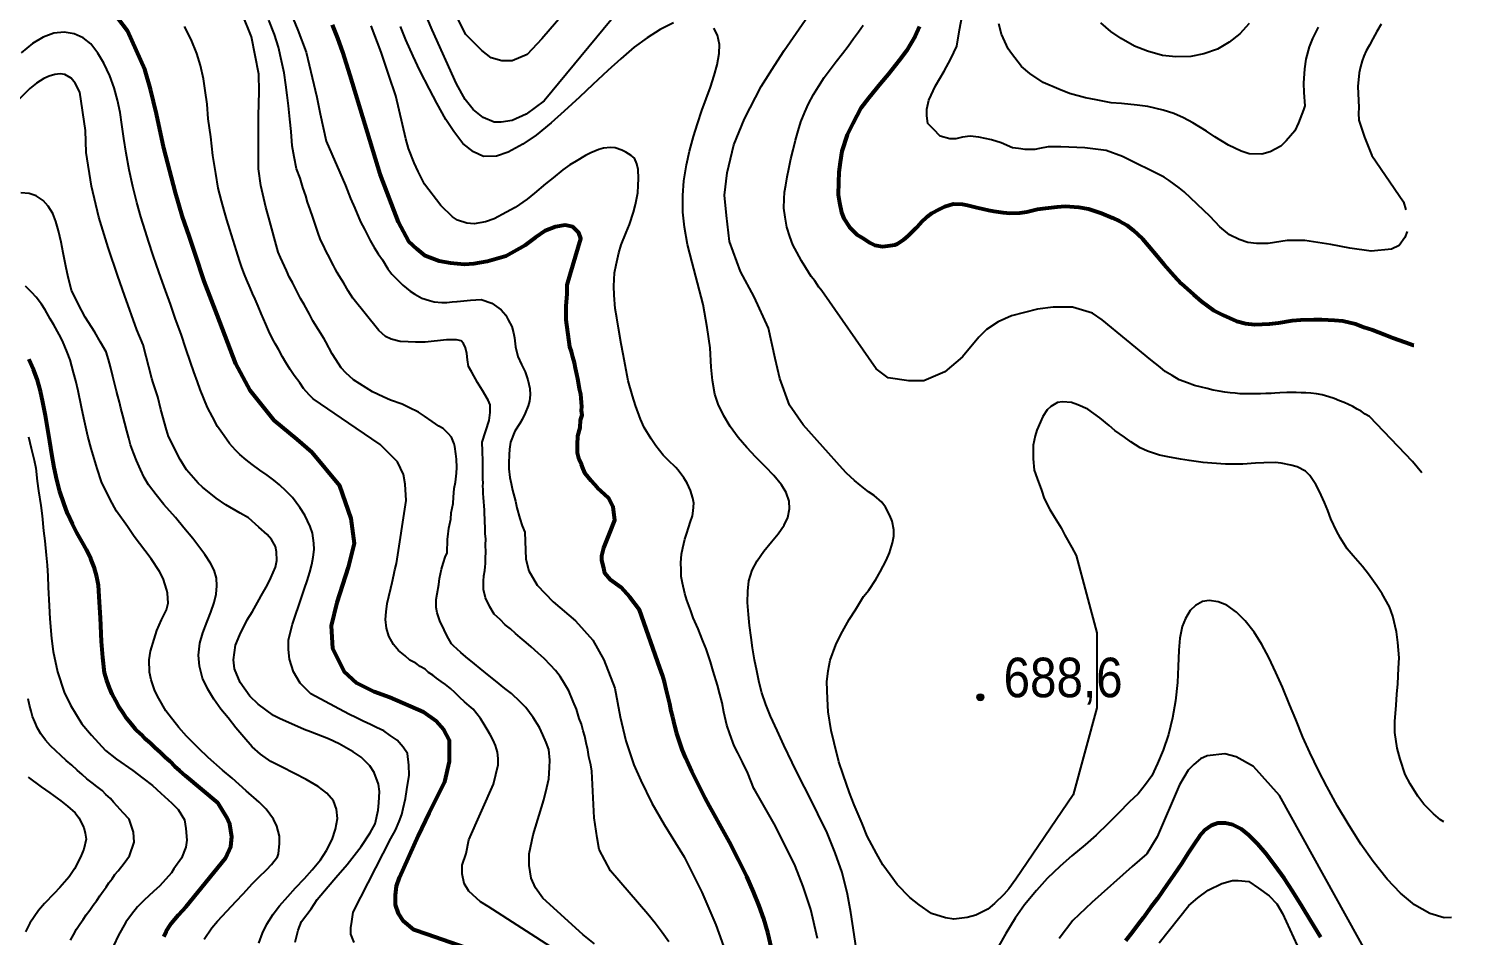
# Model space of a CAD drawing. Header units: metres. Extents: x 552626 to 559174, y 1843804 to 1852371.
# Drawn here: x 558106 to 558730, y 1845949 to 1846339 of the extents above; entities that cross this region are included whole.
import ezdxf

# ---------------------------------------------------------------- set-up
doc = ezdxf.new("R2010")
doc.units = ezdxf.units.M
doc.header["$LTSCALE"] = 6.8
for name, color, linetype, lineweight in [('1', 7, 'Continuous', 25), ('2', 7, 'Continuous', 53), ('5', 7, 'Continuous', 25)]:
    doc.layers.add(name, color=color, linetype=linetype, lineweight=lineweight)

msp = doc.modelspace()

# ---------------------------------------------------------------- hatches: boundary and pattern name
at = {"layer": '5'}
msp.add_hatch(color=256, dxfattribs=at).paths.add_polyline_path([(558517.09, 1846051.66, 1), (558514.09, 1846051.66, 1)])

# ---------------------------------------------------------------- linework, layer by layer
at = {"layer": '1'}
for points in [[(558320.66, 1846328.03), (558314.32, 1846325.3), (558309.78, 1846325.3), (558305.25, 1846326.67), (558301.17, 1846329.85), (558294.37, 1846336.67), (558265.55, 1846394.28)], [(558344.27, 1846354.83), (558327.01, 1846334.85), (558320.66, 1846328.03)], [(558218.12, 1846348.27), (558222.07, 1846338.56), (558225.7, 1846329.1), (558228.21, 1846318.2)], [(558356.79, 1846342.94), (558327.98, 1846308.08), (558320.25, 1846302.35), (558314.2, 1846299.66), (558309.5, 1846298.98), (558306.48, 1846298.98), (558301.77, 1846301.01), (558297.41, 1846304.38), (558294.05, 1846308.75), (558290.35, 1846315.49), (558279.85, 1846338.61), (558273.88, 1846352.96)], [(558209.59, 1846257.81), (558208.33, 1846262.38), (558206.15, 1846271.73), (558205.1, 1846278.93), (558205.13, 1846301.65), (558205.39, 1846312.18), (558205.32, 1846319.64), (558202.17, 1846335.64), (558197.99, 1846346.04)], [(558221.48, 1846278.93), (558220.52, 1846284.03), (558219.59, 1846288.83), (558219.16, 1846294.89), (558218.61, 1846300.31), (558218.02, 1846305.96), (558217.55, 1846310.62), (558216.9, 1846315.05), (558216.27, 1846320.12), (558215.11, 1846325.39), (558213.74, 1846331.18), (558211.98, 1846336.68), (558209.61, 1846342.8)], [(558383.59, 1846341.71), (558377.9, 1846338.8), (558372.31, 1846335.27), (558366.74, 1846331.15), (558360.97, 1846326.19), (558355.44, 1846321.17), (558348.93, 1846315.12), (558343.19, 1846309.71), (558336.68, 1846303.66), (558330.96, 1846298.62), (558324.51, 1846293.37), (558318.82, 1846289.44), (558312.54, 1846286.1), (558307.53, 1846284.4), (558301.99, 1846284.26), (558297.65, 1846286.17), (558293, 1846289.78), (558289.21, 1846294.93), (558285.78, 1846300.07), (558281.88, 1846307.09), (558278.68, 1846313.16), (558274.53, 1846321.11), (558271.67, 1846327.39), (558268.58, 1846334.41), (558266.29, 1846340.17)], [(558453.48, 1846074.16), (558455.58, 1846078.6), (558459.14, 1846085.13), (558461.85, 1846089.27), (558465.41, 1846094.94), (558467.62, 1846097.78), (558470.66, 1846102.34), (558472.53, 1846105.62), (558475.07, 1846110.4), (558476.46, 1846113.71), (558477.81, 1846118.06), (558478.32, 1846120.88), (558478.44, 1846123.65), (558477.68, 1846127.45), (558476.71, 1846129.89), (558474.75, 1846133.44), (558473.16, 1846135.52), (558469.95, 1846138.35), (558467.47, 1846139.94), (558463.87, 1846142.91), (558461.53, 1846144.9), (558458.01, 1846147.97), (558456.26, 1846149.84), (558439.41, 1846168.86), (558433.46, 1846177.32), (558429.3, 1846188.73), (558427.35, 1846197.39), (558424.43, 1846210.4), (558418.29, 1846223.86), (558412.46, 1846234.77), (558407.68, 1846247.69), (558406.42, 1846258.88), (558405.51, 1846267.62), (558406.75, 1846277.18), (558409.65, 1846289.23), (558414.21, 1846300.46), (558421.34, 1846314.23), (558427.1, 1846323.29), (558431.27, 1846329.72), (558441.58, 1846344.73)], [(558531.95, 1846287.57), (558529.46, 1846287.99), (558524.49, 1846290.07), (558520.34, 1846291.31), (558514.95, 1846292.56), (558511.22, 1846292.98), (558507.91, 1846292.56), (558505, 1846291.73), (558502.52, 1846291.73), (558498.37, 1846292.98), (558495.47, 1846295.89), (558492.98, 1846298.38), (558492.57, 1846301.71), (558492.57, 1846304.62), (558493.4, 1846308.36), (558496.3, 1846314.6), (558500.03, 1846320.83), (558502.93, 1846326.24), (558505.42, 1846331.64), (558506.66, 1846338.71), (558507.91, 1846345.36)], [(558660.82, 1846339.84), (558658.5, 1846334.9), (558657.05, 1846331.3), (558655.62, 1846325.99), (558654.99, 1846321.92), (558654.54, 1846315.69), (558654.66, 1846311.71), (558655.09, 1846305.97), (558654.64, 1846304.3), (558652.49, 1846298.71), (558650.83, 1846295.27), (558647.1, 1846290.91), (558644.82, 1846288.63), (558640.19, 1846286.15), (558636.6, 1846285.22), (558631.27, 1846285.32), (558627.79, 1846286.5), (558622.35, 1846289.04), (558616.49, 1846292.59), (558612.85, 1846295.08), (558606.99, 1846298.62), (558603, 1846300.87), (558598.88, 1846302.73), (558594.23, 1846304.14), (558587.68, 1846305.7), (558583.04, 1846306.26), (558576.31, 1846306.94), (558571.89, 1846307.33), (558565.38, 1846308.51), (558560.89, 1846309.47), (558553.91, 1846311.35), (558549.41, 1846313.16), (558542.68, 1846316.02), (558536.88, 1846319.86), (558533.36, 1846322.93), (558528.95, 1846328.56), (558527.57, 1846330.47), (558524.7, 1846336.76), (558523.57, 1846341.18)], [(558631.26, 1846341.45), (558627.14, 1846336.88), (558622.55, 1846333.3), (558617.57, 1846330.36), (558611.74, 1846328.31), (558606.09, 1846327.19), (558599.64, 1846327.08), (558593.96, 1846327.66), (558587.46, 1846329.51), (558581.96, 1846331.7), (558576.15, 1846334.87), (558571.68, 1846337.89), (558567.44, 1846341.7)], [(558218.13, 1846072.22), (558218.13, 1846076.37), (558219.79, 1846083.03), (558223.76, 1846095.03), (558225.01, 1846098.42), (558226.13, 1846101.76), (558227.27, 1846105.47), (558228.13, 1846108.75), (558228.74, 1846111.91), (558229.05, 1846115.25), (558228.93, 1846117.94), (558228.33, 1846122.19), (558227.33, 1846125.14), (558225.12, 1846130.01), (558222.98, 1846133.26), (558219.77, 1846137.59), (558217.13, 1846140.29), (558214.26, 1846143.03), (558211.7, 1846145.01), (558208.84, 1846147.12), (558205.8, 1846149.27), (558202.49, 1846151.74), (558199.83, 1846153.74), (558197.1, 1846156.09), (558195.31, 1846157.86), (558192.73, 1846160.81), (558190.41, 1846164.07), (558187.54, 1846168.14), (558185.34, 1846172.19), (558183.21, 1846176.25), (558181.7, 1846180.16), (558180.12, 1846183.99), (558178.96, 1846187.24), (558177.29, 1846191.57), (558175.94, 1846195.79), (558173.86, 1846201.7), (558171.85, 1846207.77), (558169.51, 1846214.25), (558167.28, 1846220.64), (558165.13, 1846226.52), (558163.13, 1846232.21), (558161.32, 1846237.43), (558159.73, 1846242.09), (558158, 1846247.29), (558156.36, 1846252.36), (558154.59, 1846258.24), (558152.85, 1846264.43), (558151.14, 1846271.36), (558149.59, 1846278.49), (558148.24, 1846285.62), (558147.3, 1846291.93), (558146.33, 1846297.96), (558145.62, 1846303.12), (558144.51, 1846308.38), (558143.09, 1846313.79), (558141.19, 1846318.9), (558138.7, 1846324.4), (558136.1, 1846328.7), (558133.05, 1846332.7), (558129.73, 1846335.26), (558125.89, 1846336.99), (558121.64, 1846337.71), (558117.16, 1846337.18), (558112.55, 1846335.5), (558107.95, 1846332.78)], [(558220.54, 1846190.08), (558218.83, 1846192.64), (558216.91, 1846195.63), (558215.5, 1846198.1), (558213.89, 1846200.99), (558212.45, 1846203.51), (558211.17, 1846205.82), (558209.67, 1846209.04), (558208.26, 1846212.13), (558206.32, 1846216.74), (558204.95, 1846219.82), (558203.67, 1846222.81), (558202.58, 1846225.25), (558201.54, 1846227.68), (558200.18, 1846231.03), (558199.18, 1846233.43), (558198.02, 1846236.43), (558196.98, 1846239.48), (558195.63, 1846243.61), (558194.24, 1846248.23), (558192.79, 1846252.79), (558191.59, 1846256.93), (558190.33, 1846261.03), (558189.28, 1846265.15), (558187.86, 1846270.53), (558186.86, 1846276.83), (558185.45, 1846284.57), (558184.71, 1846292.66), (558183.57, 1846300.38), (558183.13, 1846306.77), (558182.18, 1846312.61), (558181.51, 1846317.65), (558180.2, 1846323.4), (558178.61, 1846328.5), (558176.27, 1846334.56), (558173.32, 1846340.07)], [(558367.24, 1846263.62), (558368.23, 1846268.59), (558368.5, 1846271.76), (558368.61, 1846274.72), (558368.41, 1846278.59), (558367.92, 1846280.99), (558366.84, 1846283.52), (558365.37, 1846284.66), (558363.1, 1846286.09), (558361.38, 1846286.92), (558358.6, 1846287.9), (558356.57, 1846288.12), (558353.47, 1846287.83), (558351.46, 1846287.2), (558348.03, 1846285.82), (558345.79, 1846284.68), (558341.83, 1846282.19), (558339.08, 1846280.61), (558336.03, 1846278.43), (558331.89, 1846275.06), (558328.52, 1846272.45), (558323.89, 1846268.45), (558320.7, 1846265.87), (558315.54, 1846262.28), (558311.8, 1846260.29), (558306.55, 1846257.44), (558302.82, 1846256.12), (558297.9, 1846255.22), (558294.73, 1846255.49), (558290.75, 1846256.89), (558288.59, 1846258.24), (558283.61, 1846263.12), (558276.57, 1846272.31), (558273.89, 1846277.77), (558272.09, 1846281.53), (558269.61, 1846287.68), (558268.53, 1846291.73), (558264.17, 1846310.35), (558261.15, 1846319.17), (558257.9, 1846329.11), (558253.61, 1846340.36)], [(558432.13, 1846139.65), (558430.12, 1846142.99), (558426.85, 1846146.96), (558423.27, 1846150.72), (558419.08, 1846154.88), (558415.19, 1846159.03), (558411.46, 1846163.32), (558408.04, 1846168.08), (558405.29, 1846172.64), (558402.85, 1846177.72), (558401.35, 1846181.95), (558400.38, 1846187.86), (558399.83, 1846193.6), (558399.34, 1846201.97), (558398.12, 1846210.65), (558396.42, 1846220.61), (558394, 1846229.89), (558391.67, 1846238.68), (558389.67, 1846246.36), (558388.35, 1846253.81), (558387.69, 1846260.23), (558387.64, 1846267.48), (558388.14, 1846273.7), (558389.18, 1846280.57), (558390.49, 1846286.42), (558392.19, 1846292.83), (558393.93, 1846298.26), (558395.86, 1846303.93), (558397.7, 1846308.97), (558399.52, 1846313.95), (558401.18, 1846318.98), (558402.46, 1846323.56), (558403.3, 1846328.45), (558403.37, 1846332.41), (558402.54, 1846336.41), (558401.05, 1846339.37)], [(558431.29, 1846265.97), (558431.44, 1846268.81), (558431.88, 1846271.93), (558432.48, 1846275.42), (558433.17, 1846278.88), (558434.15, 1846283.18), (558435.04, 1846287.04), (558436.13, 1846291.16), (558437.25, 1846295.29), (558438.43, 1846299.04), (558440.06, 1846303.32), (558441.65, 1846306.78), (558443.86, 1846310.83), (558445.93, 1846314.28), (558448.47, 1846318.11), (558450.94, 1846321.63), (558453.54, 1846325.06), (558456.26, 1846328.55), (558458.69, 1846331.71), (558461.1, 1846334.87), (558463.22, 1846337.81), (558465.23, 1846340.69)], [(558687.97, 1846341.06), (558686.16, 1846337.88), (558684.45, 1846334.79), (558682.89, 1846332.08), (558681.58, 1846329.58), (558680.54, 1846327.37), (558679.77, 1846325.32), (558679.07, 1846322.74), (558678.58, 1846320.14), (558678.17, 1846317.21), (558677.99, 1846314.37), (558678.08, 1846311.18), (558678.26, 1846308.36), (558678.44, 1846305.19), (558678.26, 1846302.81), (558678.35, 1846299.75), (558680.76, 1846292.44), (558683.91, 1846284.65), (558697.64, 1846264.68), (558698.53, 1846261.21)], [(558107.95, 1846332.78), (558103.09, 1846328.77)], [(558208.98, 1846100.03), (558210.5, 1846103.08), (558212.5, 1846107.61), (558213.01, 1846110.43), (558212.91, 1846114.22), (558212.44, 1846116.44), (558210.73, 1846119.46), (558208.93, 1846121.71), (558205.3, 1846124.87), (558200.91, 1846128.79), (558197.23, 1846130.81), (558191.07, 1846134.41), (558187.01, 1846137.23), (558181.09, 1846142.01), (558179.25, 1846143.77), (558174.25, 1846149.52), (558171.41, 1846153.92), (558166.46, 1846163.86), (558165.63, 1846166.7), (558163.21, 1846175.34), (558161.87, 1846180.79), (558159.86, 1846186.91), (558159.25, 1846188.74), (558155.63, 1846203.22), (558152.83, 1846209.71), (558147.52, 1846224.57), (558144.63, 1846232.69), (558140.49, 1846245.11), (558136.55, 1846258.13), (558133.31, 1846271.38), (558131.06, 1846285.9), (558130.74, 1846295.35), (558128.3, 1846311.86), (558126.37, 1846315.73), (558124.62, 1846317.84), (558121.81, 1846319.43), (558119.88, 1846319.78), (558117.59, 1846319.43), (558115.14, 1846318.72), (558112.86, 1846317.67), (558109.7, 1846315.73), (558106.89, 1846313.44), (558097.85, 1846304.31)], [(558228.21, 1846318.2), (558230.29, 1846309.69), (558231.61, 1846302.53), (558234.24, 1846290.78), (558242.54, 1846271.76), (558244.76, 1846266.14), (558246.61, 1846262.01), (558248.96, 1846256.13), (558250.69, 1846252.92), (558253.2, 1846248.11), (558254.9, 1846245.09), (558256.67, 1846242.37), (558258.52, 1846239.75), (558260.8, 1846235.95), (558262.52, 1846233.6), (558267.29, 1846228.88), (558270.36, 1846226.32), (558272.34, 1846224.95), (558275.4, 1846223.24), (558278.67, 1846222.23), (558280.74, 1846221.63), (558283.99, 1846221.47), (558286.17, 1846221.46), (558288.52, 1846221.65), (558290.58, 1846221.91), (558296.32, 1846222.35), (558300.94, 1846222.64), (558305.5, 1846221.12), (558309.56, 1846218.3), (558311.57, 1846215.9), (558312.57, 1846213.93), (558314.07, 1846211.08), (558314.88, 1846208.43), (558315.24, 1846206.29), (558315.73, 1846202.36), (558316.73, 1846198.21), (558318.21, 1846194.69), (558319.84, 1846191.57), (558321.03, 1846188.11), (558321.88, 1846184.41), (558322.02, 1846181.77), (558321.7, 1846178.97), (558321.19, 1846177.01), (558319.88, 1846173.81), (558318.5, 1846171.16), (558317.48, 1846169.42), (558315.43, 1846166.12), (558313.56, 1846161.33), (558313.08, 1846158.32), (558313.01, 1846155.85), (558312.87, 1846152.41), (558312.8, 1846149.93), (558313.27, 1846146.19), (558313.78, 1846143.59), (558314.43, 1846140.73), (558315.68, 1846136.04), (558316.24, 1846133.07), (558317.57, 1846128.49), (558318.53, 1846125.38), (558319.63, 1846122.59), (558320.17, 1846111.02), (558321.36, 1846106.05)], [(558699.09, 1846252), (558698.19, 1846249.32), (558695.71, 1846245.99), (558692.39, 1846244.33), (558683.68, 1846243.5), (558674.56, 1846244.75), (558666.27, 1846246.41), (558655.08, 1846248.07), (558647.62, 1846248.07), (558639.32, 1846246.82), (558634.35, 1846246.82), (558630.62, 1846247.24), (558626.89, 1846248.49), (558622.74, 1846250.57), (558618.6, 1846253.89), (558614.45, 1846258.46), (558603.26, 1846268.96), (558601.12, 1846270.7), (558598.96, 1846272.36), (558596.81, 1846273.86), (558594.64, 1846275.33), (558576.73, 1846284.25), (558569.68, 1846286.74), (558560.56, 1846287.99), (558550.19, 1846288.4), (558544.8, 1846288.4), (558541.07, 1846287.57), (558539, 1846287.16), (558534.85, 1846287.16), (558531.95, 1846287.57)], [(558302.31, 1846132.1), (558302.2, 1846134.01), (558302.1, 1846135.68), (558301.95, 1846137.58), (558301.8, 1846139.23), (558301.75, 1846140.94), (558301.69, 1846142.39), (558301.74, 1846143.93), (558301.65, 1846145.45), (558301.7, 1846147.26), (558301.62, 1846149.13), (558301.65, 1846151.18), (558301.6, 1846152.98), (558301.61, 1846154.66), (558301.54, 1846156.09), (558301.55, 1846157.49), (558301.48, 1846158.75), (558301.4, 1846160.07), (558301.41, 1846161.41), (558304.34, 1846170.74), (558304.76, 1846174.07), (558304.76, 1846177.39), (558303.93, 1846179.47), (558301.44, 1846183.63), (558299.37, 1846186.96), (558296.87, 1846191.43), (558295.53, 1846193.95), (558295.03, 1846196.79), (558294.7, 1846199.47), (558294.2, 1846201.98), (558293.36, 1846203.82), (558292.36, 1846204.99), (558290.36, 1846205.33), (558286.02, 1846205.33), (558276.84, 1846204.32), (558272.66, 1846204.32), (558269.49, 1846204.49), (558266.15, 1846204.66), (558262.15, 1846205.66), (558259.81, 1846206.84), (558256.97, 1846209.35), (558245.74, 1846223.22), (558243.78, 1846226.47), (558241.81, 1846229.77), (558240.84, 1846231.31), (558239.91, 1846232.87), (558239.05, 1846234.31), (558238.17, 1846235.89), (558237.37, 1846237.38), (558236.58, 1846238.89), (558235.77, 1846240.44), (558234.95, 1846242.09), (558234.03, 1846243.92), (558233.22, 1846245.6), (558232.42, 1846247.18), (558231.71, 1846248.75), (558230.8, 1846251.27), (558229.77, 1846254.17), (558228.48, 1846258.12), (558227.35, 1846261.38), (558226.29, 1846264.62), (558225.47, 1846267.32), (558224.24, 1846270.8), (558223.01, 1846274.83), (558221.48, 1846278.93)], [(558122.25, 1846237), (558121.14, 1846242.82), (558120.27, 1846247.35), (558119.2, 1846252.26), (558118.02, 1846256.18), (558116.65, 1846259.73), (558114.75, 1846262.86), (558112.58, 1846265.28), (558109.61, 1846267.25), (558106.58, 1846268.32), (558102.89, 1846268.6)], [(558418.9, 1846011.33), (558418.23, 1846012.44), (558415.64, 1846018.98), (558413.24, 1846023.71), (558411.31, 1846027.74), (558409.79, 1846030.78), (558407.91, 1846035.96), (558406.59, 1846039.69), (558405.22, 1846045.32), (558404.54, 1846049.22), (558403.59, 1846053), (558402.54, 1846056.85), (558400.75, 1846062.81), (558399.48, 1846066.83), (558397.63, 1846072.49), (558396.25, 1846075.92), (558394.18, 1846081.08), (558392.08, 1846085.76), (558391.04, 1846088.76), (558389.41, 1846093.4), (558388.58, 1846096.24), (558387.46, 1846100.66), (558387, 1846103.55), (558386.92, 1846106.48), (558386.84, 1846109.42), (558387.11, 1846113.25), (558387.64, 1846115.88), (558388.5, 1846119.6), (558389.18, 1846121.78), (558390.3, 1846124.96), (558390.84, 1846126.74), (558391.8, 1846129.71), (558392.1, 1846131.83), (558392.35, 1846135.19), (558391.9, 1846137.22), (558391, 1846140.63), (558389.56, 1846143.77), (558388.14, 1846146.06), (558385.63, 1846149.36), (558384.64, 1846150.47), (558381.31, 1846153.57), (558379.13, 1846155.76), (558375.97, 1846159.74), (558373.97, 1846162.81), (558370.99, 1846167.66), (558369.4, 1846171.27), (558367.34, 1846177.09), (558366.05, 1846181.3), (558364.11, 1846187.7), (558363.34, 1846192.36), (558362.02, 1846199.13), (558361.08, 1846203.57), (558359.95, 1846210.36), (558359.2, 1846214.83), (558358.6, 1846218.84), (558358.17, 1846224.58), (558357.97, 1846228.45), (558358.3, 1846234.1), (558359, 1846237.6), (558360.16, 1846242.78), (558361.15, 1846246.23), (558363.25, 1846251.53), (558364.72, 1846254.94), (558366.44, 1846260.19), (558367.24, 1846263.62)], [(558673.98, 1846177.51), (558672.05, 1846178.34), (558670.12, 1846179.2), (558667.82, 1846180.1), (558665.41, 1846180.91), (558662.64, 1846181.69), (558660.13, 1846182.1), (558657.66, 1846182.46), (558655.54, 1846182.52), (558653.58, 1846182.62), (558651.48, 1846182.7), (558649.33, 1846182.69), (558647.37, 1846182.72), (558644.43, 1846182.55), (558642.29, 1846182.4), (558640.61, 1846182.35), (558638.44, 1846182.28), (558636.03, 1846182.2), (558633.72, 1846182.15), (558631.33, 1846182.08), (558629.27, 1846182.12), (558627.21, 1846182.2), (558625.14, 1846182.36), (558623.07, 1846182.59), (558620.67, 1846182.82), (558618.26, 1846183.27), (558615.67, 1846183.73), (558613.14, 1846184.39), (558610.73, 1846185.02), (558607.74, 1846185.67), (558604.73, 1846186.85), (558601.1, 1846188.1), (558598.04, 1846190.07), (558595.15, 1846191.77), (558593, 1846193.64), (558590.94, 1846195.23), (558588.92, 1846196.82), (558568.02, 1846213.98), (558563.87, 1846216.89), (558555.16, 1846219.38), (558546.87, 1846219.38), (558540.24, 1846218.55), (558529.05, 1846215.64), (558523.24, 1846213.15), (558518.27, 1846209.82), (558514.95, 1846206.5), (558507.96, 1846197.99), (558500.27, 1846191.58), (558491.3, 1846187.73), (558484.89, 1846187.73), (558475.92, 1846189.02), (558470.79, 1846192.86), (558447.47, 1846226.37), (558446.14, 1846227.97), (558444.47, 1846230.74), (558442.86, 1846232.63), (558440.61, 1846236.34), (558438.69, 1846239.33), (558436.65, 1846243.06), (558435, 1846246.14), (558433.62, 1846249.8), (558432.36, 1846253.75), (558431.7, 1846258.15), (558431.12, 1846262.05), (558431.29, 1846265.97)], [(558292.2, 1846070.87), (558289.07, 1846073.81), (558288.21, 1846074.65), (558286.14, 1846078.28), (558284.98, 1846080.7), (558283.18, 1846084.47), (558281.99, 1846087.93), (558281.6, 1846090.26), (558281.55, 1846093.67), (558282, 1846096.2), (558282.65, 1846100.08), (558283.07, 1846102.79), (558283.91, 1846106.7), (558284.54, 1846109.24), (558285.58, 1846112.32), (558286.27, 1846113.64), (558286.38, 1846119.64), (558286.53, 1846120.7), (558287.02, 1846124.37), (558287.86, 1846128.28), (558288.09, 1846130.97), (558288.83, 1846134.96), (558289.06, 1846137.65), (558289.34, 1846141.48), (558289.87, 1846144.11), (558290.33, 1846147.97), (558290.4, 1846150.45), (558290.33, 1846154.05), (558290.05, 1846156.29), (558289.65, 1846159.47), (558289.32, 1846160.57), (558288.1, 1846163.55), (558286.76, 1846165.1), (558284.51, 1846167.19), (558282.66, 1846168.29), (558279.84, 1846170.31), (558276.52, 1846172.55), (558273.94, 1846174.23), (558269.78, 1846176.27), (558266.95, 1846177.63), (558261.97, 1846179.47), (558258.77, 1846180.78), (558254.22, 1846182.97), (558251.53, 1846184.72), (558248.76, 1846186.37), (558246.07, 1846188.12), (558242.66, 1846191.11), (558240.67, 1846193.34), (558238.41, 1846196.95), (558236.88, 1846199.32), (558234.14, 1846204.49), (558233.42, 1846205.73), (558231.03, 1846209.61), (558228.54, 1846213.57), (558227.15, 1846216.34), (558224.82, 1846220.52), (558223.26, 1846223.08), (558221.15, 1846227.09), (558219.86, 1846229.77), (558218.39, 1846232.44), (558217.18, 1846235.23), (558215.49, 1846238.92), (558214.58, 1846240.8), (558213.64, 1846243.06), (558209.59, 1846257.81)], [(558234.42, 1845985.72), (558236.85, 1845990.5), (558238.27, 1845994.91), (558239.11, 1845999.57), (558238.71, 1846003.54), (558237.42, 1846007.13), (558234.51, 1846010.44), (558230.89, 1846013.28), (558225.73, 1846016.34), (558220.71, 1846018.86), (558215.01, 1846021.69), (558210.52, 1846023.99), (558206.02, 1846027.18), (558202.48, 1846030.36), (558198.82, 1846034.53), (558195.48, 1846038.48), (558192.09, 1846042.77), (558189.02, 1846046.59), (558185.99, 1846050.81), (558183.41, 1846055.17), (558181.11, 1846059.94), (558179.83, 1846064.99), (558179.34, 1846069.76), (558179.99, 1846074.94), (558181.23, 1846079.32), (558183.06, 1846084.17), (558184.66, 1846088.21), (558186.13, 1846092.42), (558186.95, 1846095.97), (558187.3, 1846099.61), (558187.06, 1846102.81), (558186.07, 1846106.25), (558184.56, 1846109.36), (558182.11, 1846113.01), (558176.86, 1846119.91), (558173.09, 1846124.45), (558169.46, 1846128.94), (558164.51, 1846134.55), (558161.17, 1846138.73), (558157.84, 1846143), (558156.04, 1846146.22), (558154.38, 1846149.58), (558152.66, 1846153.47), (558151.34, 1846156.83), (558150.17, 1846160.23), (558149.35, 1846163.06), (558148.49, 1846166.26), (558147.64, 1846169.48), (558146.83, 1846172.79), (558146.01, 1846175.97), (558145.35, 1846178.52), (558144.65, 1846181.13), (558144.09, 1846183.28), (558143.25, 1846186.68), (558142.54, 1846189.64), (558141.53, 1846193.75), (558140.61, 1846196.92), (558139.64, 1846200.15), (558137.23, 1846204.32), (558134.73, 1846208.67), (558130.58, 1846215.11), (558127.65, 1846220.87), (558124.8, 1846226.72), (558123.3, 1846232.31), (558122.25, 1846237)], [(558131.83, 1846163.9), (558130.1, 1846171.67), (558129.03, 1846176.39), (558127.58, 1846183.44), (558126.66, 1846187.7), (558125.63, 1846191.37), (558124.1, 1846196.79), (558122.93, 1846200.07), (558120.9, 1846204.86), (558119.4, 1846207.72), (558117.18, 1846211.81), (558115.62, 1846214.38), (558113.42, 1846218.29), (558111.88, 1846220.66), (558109.5, 1846223.69), (558107.64, 1846225.65), (558104.91, 1846228.44)], [(558332.87, 1845943.02), (558303.95, 1845961.63), (558300.62, 1845963.71), (558295.65, 1845968.28), (558293.57, 1845971.6), (558292.74, 1845975.76), (558292.74, 1845979.5), (558294.4, 1845984.49), (558295.65, 1845990.31), (558306.21, 1846014.31), (558307.22, 1846018.38), (558308.17, 1846022.6), (558308.17, 1846025.35), (558307.92, 1846028.07), (558307.12, 1846030.86), (558306.15, 1846033.27), (558304.87, 1846035.4), (558303.57, 1846037.73), (558302.15, 1846039.93), (558300.69, 1846042.55), (558299.07, 1846044.6), (558297.5, 1846046.51), (558295.74, 1846047.98), (558293.81, 1846049.72), (558291.81, 1846051.53), (558289.57, 1846053.73), (558287.76, 1846055.39), (558285.54, 1846057.2), (558283.78, 1846058.48), (558281.71, 1846059.84), (558280.14, 1846061.17), (558278.27, 1846062.36), (558276.84, 1846063.68), (558274.62, 1846064.84), (558272.88, 1846066.26), (558270.23, 1846067.68), (558268.19, 1846069.45), (558265.39, 1846071.82), (558263.2, 1846074.4), (558261.17, 1846077.87), (558260.27, 1846081.34), (558259.83, 1846085.1), (558260.05, 1846088.36), (558260.54, 1846091.94), (558261.15, 1846095.02), (558262.01, 1846098.55), (558262.58, 1846101.07), (558263.38, 1846104.26), (558263.83, 1846106.43), (558264.47, 1846109.22), (558268.71, 1846136.24), (558268.29, 1846143.31), (558267.46, 1846147.47), (558264.98, 1846152.87), (558261.66, 1846156.2), (558257.51, 1846160.35), (558247.13, 1846167.42), (558228.71, 1846179.94), (558226.95, 1846181.75), (558224.58, 1846184.5), (558222.88, 1846186.89), (558220.54, 1846190.08)], [(558592.6, 1846155.8), (558587.45, 1846157.44), (558584.33, 1846158.85), (558580.3, 1846161.48), (558577.66, 1846163.53), (558573.5, 1846166.42), (558570.95, 1846168.58), (558567.04, 1846171.79), (558564.43, 1846173.65), (558561.82, 1846175.51), (558557.59, 1846177.45), (558554.8, 1846178.43), (558550.97, 1846178.71), (558548.72, 1846178.43), (558545.9, 1846176.74), (558544.38, 1846175.22), (558542.54, 1846172.43), (558541.41, 1846170.1), (558539.85, 1846166.58), (558539.22, 1846164.03), (558538.3, 1846160.02), (558538.36, 1846154.23), (558538.78, 1846149.35), (558540, 1846145.7), (558541.86, 1846140.71), (558543.07, 1846137.06), (558545.47, 1846132.33), (558547.5, 1846129.06), (558550.35, 1846124.48), (558551.98, 1846121.36), (558555, 1846116.13), (558556.86, 1846112.66), (558565.69, 1846079.34), (558565.69, 1846047.05), (558555.49, 1846009.66), (558530.88, 1845973.46), (558527.79, 1845969.28), (558525.72, 1845966.83), (558521.74, 1845963.01), (558518.82, 1845960.55), (558513.63, 1845958), (558509.95, 1845956.97), (558504.16, 1845956.25), (558500.67, 1845956.76), (558494.54, 1845958.65), (558489.22, 1845962.45), (558485.22, 1845965.56), (558479.77, 1845971.15), (558476.78, 1845975.33), (558473.68, 1845979.6), (558470.89, 1845984.48), (558466.91, 1845991.96), (558464.71, 1845997.38), (558461.33, 1846005.41), (558459.26, 1846010.57), (558456.65, 1846018.51), (558454.74, 1846023.87), (558452.67, 1846032.07), (558451.43, 1846037.42), (558450.15, 1846045.34), (558449.93, 1846050.92), (558449.58, 1846058.28), (558450.22, 1846063.02), (558451.07, 1846067.59), (558453.48, 1846074.16)], [(558705.41, 1846148.19), (558701.48, 1846153.11), (558682.91, 1846172.45), (558681.15, 1846173.38), (558679.44, 1846174.65), (558677.61, 1846175.61), (558675.76, 1846176.63), (558673.98, 1846177.51)], [(558106.27, 1846163.65), (558107.36, 1846158.74), (558108.67, 1846153.67), (558109.38, 1846150.24), (558110, 1846144.52)], [(558181.75, 1845947.57), (558185.12, 1845952.55), (558187.52, 1845955.42), (558191.54, 1845959.73), (558195.57, 1845964.04), (558198.51, 1845967.17), (558202.62, 1845971.58), (558205.15, 1845974.18), (558208.81, 1845977.59), (558210.82, 1845979.74), (558213.26, 1845983.09), (558213.76, 1845984.39), (558214.26, 1845988.73), (558214.16, 1845991.86), (558213.03, 1845996.29), (558211.61, 1845999.25), (558208.4, 1846003.6), (558205.47, 1846006.56), (558199.81, 1846011.47), (558193.82, 1846016.8), (558189.66, 1846020.37), (558183.56, 1846025.79), (558179.57, 1846029.57), (558174.13, 1846034.98), (558170.91, 1846038.67), (558166.73, 1846043.95), (558165.35, 1846045.87), (558162.32, 1846051.1), (558160.56, 1846054.49), (558158.93, 1846059.14), (558158.24, 1846062.38), (558158.15, 1846067.7), (558158.72, 1846071.48), (558160.25, 1846076.71), (558161.41, 1846080.38), (558163.49, 1846085.01), (558165.62, 1846089.27), (558166.31, 1846092.12), (558166.06, 1846096.37), (558165.8, 1846097.76), (558164.23, 1846102.7), (558162.52, 1846105.72), (558158.98, 1846111.18), (558156.24, 1846114.83), (558151.7, 1846120.73), (558148.78, 1846125.02), (558144.04, 1846131.75), (558141.42, 1846136.66), (558137.61, 1846144.36), (558135.76, 1846150.03), (558133.26, 1846158.56), (558131.83, 1846163.9)], [(558714.93, 1845998.16), (558713.5, 1845998.99), (558710.53, 1846001.47), (558706.39, 1846005.7), (558703.78, 1846009.08), (558700.46, 1846014.36), (558698.24, 1846018.45), (558696.09, 1846025.03), (558694.84, 1846029.71), (558693.89, 1846036.53), (558693.86, 1846041.28), (558694.41, 1846048.28), (558694.68, 1846052.97), (558695.16, 1846057.49), (558695.46, 1846064.18), (558695.67, 1846068.58), (558695.12, 1846075.25), (558694.56, 1846079.74), (558692.94, 1846086.57), (558691.49, 1846090.57), (558688.41, 1846096.17), (558686.18, 1846099.59), (558682.51, 1846104.64), (558680, 1846107.94), (558675.92, 1846112.47), (558673.36, 1846115.47), (558670.51, 1846120.05), (558668.78, 1846123.26), (558666.33, 1846128.36), (558665.03, 1846131.91), (558663.65, 1846135.34), (558661.44, 1846140.1), (558659.92, 1846143.14), (558657.35, 1846147), (558655.49, 1846148.95), (558651.84, 1846150.77), (558649.19, 1846151.49), (558644.99, 1846152.39), (558642.41, 1846152.54), (558637.58, 1846152.41), (558633.98, 1846152.34), (558628.53, 1846151.85), (558624.63, 1846151.83), (558621.01, 1846151.95), (558615.18, 1846152.26), (558611.42, 1846152.65), (558605.44, 1846153.42), (558601.66, 1846153.99), (558596.21, 1846155.02), (558592.6, 1846155.8)], [(558110, 1846144.52), (558110.52, 1846140.4), (558111.58, 1846134.16), (558112.15, 1846129.66), (558112.68, 1846123.17), (558113.3, 1846118.96), (558113.88, 1846112.76), (558114.24, 1846108.43), (558114.53, 1846103.8), (558114.66, 1846098.97), (558115.19, 1846090.95), (558115.41, 1846085.37), (558116.09, 1846076.89), (558116.8, 1846071.27), (558118.65, 1846062.56), (558121.65, 1846053.81), (558124.25, 1846048.23), (558129.24, 1846040.3), (558133.29, 1846035.29), (558139.42, 1846028.83), (558144.08, 1846025.03), (558151.15, 1846020.21), (558155.48, 1846016.85), (558159.59, 1846013.66), (558163.13, 1846010.39), (558167.95, 1846006.14), (558170.67, 1846003.35), (558173.32, 1845998.92), (558173.87, 1845995.28), (558174.32, 1845990.2), (558173.84, 1845987.19), (558172.05, 1845982.5), (558168.82, 1845977.91), (558167.8, 1845976.16), (558162.79, 1845970.59), (558160.05, 1845968.15), (558155.95, 1845964.41), (558153.08, 1845961.57), (558150.54, 1845958.31), (558148.1, 1845954.96), (558144.74, 1845949.12), (558142.96, 1845945.09)], [(558462.44, 1845941.88), (558461.38, 1845949.57), (558459.97, 1845959.05), (558458.51, 1845966.98), (558456.11, 1845976.37), (558453.23, 1845984.71), (558449.68, 1845993.29), (558445.74, 1846001.54), (558442.02, 1846009.07), (558437.99, 1846016.87), (558434.7, 1846023.6), (558431.06, 1846031.04), (558428.2, 1846037.31), (558425.39, 1846043.58), (558423.34, 1846048.57), (558421.67, 1846053.59), (558420.46, 1846058.05), (558419.41, 1846063.06), (558418.52, 1846067.71), (558417.65, 1846072.89), (558417.01, 1846077.41), (558416.35, 1846082.51), (558415.89, 1846087.31), (558415.51, 1846092.36), (558415.58, 1846097.29), (558416.08, 1846101.77), (558417.43, 1846106.29), (558419.62, 1846110.38), (558422.45, 1846114.48), (558425.78, 1846118.45), (558428.68, 1846121.96), (558431.25, 1846125.7), (558432.75, 1846128.93), (558433.51, 1846132.66), (558433.34, 1846135.92), (558432.13, 1846139.65)], [(558381.67, 1845946.52), (558378.8, 1845950.56), (558375.75, 1845954.47), (558372.65, 1845958.44), (558356.59, 1845977.01), (558351.61, 1845986.16), (558350.78, 1845991.15), (558349.54, 1845999.88), (558348.49, 1846019.84), (558348.08, 1846022.65), (558347.26, 1846025.98), (558346.77, 1846029.02), (558346.13, 1846032.02), (558345.49, 1846034.9), (558344.83, 1846037.19), (558344, 1846040.13), (558343.13, 1846042.56), (558341.89, 1846046.5), (558340.46, 1846049.88), (558338.59, 1846054.36), (558336.84, 1846057.36), (558334.88, 1846060.65), (558332.88, 1846063.11), (558330.8, 1846065.5), (558328.01, 1846068.26), (558325.47, 1846070.59), (558322.46, 1846073.28), (558320.21, 1846075.14), (558317.73, 1846077.3), (558315.75, 1846079.04), (558313.52, 1846081.09), (558311.22, 1846082.82), (558309.03, 1846085.06), (558306.56, 1846087.46), (558304.6, 1846090.58), (558302.82, 1846094.42), (558301.98, 1846097.93), (558301.87, 1846101.53), (558302.06, 1846103.91), (558302.56, 1846106.12), (558302.67, 1846107.69), (558302.83, 1846109.2), (558302.78, 1846111.56), (558302.94, 1846113.99), (558302.82, 1846117.24), (558302.86, 1846119.7), (558302.69, 1846122.03), (558302.6, 1846123.5), (558302.59, 1846125.02), (558302.44, 1846126.64), (558302.45, 1846128.46), (558302.3, 1846130.37), (558302.31, 1846132.1)], [(558321.36, 1846106.05), (558325, 1846099.9), (558331.94, 1846092.72), (558341.44, 1846084.56), (558348.96, 1846076.16), (558353.62, 1846067.69), (558358.45, 1846055.5), (558360.7, 1846043.28), (558363.15, 1846032.95), (558366.6, 1846022.6), (558369.59, 1846015.93), (558374.27, 1846006.17), (558379.6, 1845996.91), (558388.23, 1845983.05), (558395.88, 1845967.91), (558401.81, 1845953.84), (558406.43, 1845941.05)], [(558221, 1845946.3), (558222.16, 1845951.49), (558223.59, 1845955.28), (558227.77, 1845960.65), (558230.4, 1845964.69), (558235.12, 1845970.32), (558238.44, 1845974.16), (558243.26, 1845979.71), (558246.29, 1845983.61), (558249.32, 1845987.51), (558253.24, 1845993.43), (558255.34, 1845997.21), (558256.59, 1846003.17), (558256.96, 1846006.26), (558257.21, 1846011.14), (558256.81, 1846014.32), (558254.95, 1846019.32), (558253.07, 1846022.13), (558249.27, 1846025.93), (558245.94, 1846028.18), (558239.81, 1846031.6), (558235.25, 1846033.79), (558227.46, 1846036.81), (558224.86, 1846037.81), (558214.18, 1846042.56), (558211.64, 1846043.86), (558205.05, 1846048.65), (558201.48, 1846052.1), (558197.22, 1846057.94), (558194.87, 1846063.83), (558194.38, 1846067.76), (558195.21, 1846074.05), (558197.13, 1846078.48), (558200.31, 1846084.96), (558202.62, 1846088.58), (558205.4, 1846093.69), (558206.25, 1846095.22), (558208.98, 1846100.03)], [(558718.29, 1845956.93), (558715.1, 1845956.82), (558708.89, 1845958.7), (558702.36, 1845962.37), (558696.35, 1845967.44), (558690.51, 1845973.46), (558684.55, 1845981), (558679.29, 1845988.49), (558673.74, 1845997.28), (558669.24, 1846004.88), (558664.65, 1846013.27), (558660.98, 1846020.23), (558657.31, 1846027.97), (558654.34, 1846034.56), (558651.26, 1846042.07), (558648.54, 1846048.6), (558645.5, 1846055.98), (558642.72, 1846062.25), (558639.67, 1846068.75), (558636.62, 1846074.41), (558633.35, 1846079.69), (558629.55, 1846084.46), (558625.83, 1846088.18), (558621.56, 1846091.19), (558617.91, 1846092.75), (558614.07, 1846093.29), (558611.07, 1846092.79), (558608.06, 1846091.13), (558605.86, 1846088.91), (558603.77, 1846085.57), (558602.46, 1846082.04), (558601.43, 1846077.1), (558601.03, 1846071.95), (558600.66, 1846064.93), (558600.34, 1846058.03), (558599.56, 1846050.08), (558598.29, 1846042.77), (558596.48, 1846035.66), (558594.15, 1846028.86), (558591.78, 1846023.13), (558589.32, 1846017.87), (558586.62, 1846014.11), (558583.41, 1846010.16)], [(558246.27, 1845946.13), (558244.91, 1845949.76), (558244.91, 1845952.49), (558245.36, 1845955.22), (558245.82, 1845959.31), (558262.04, 1845990.87), (558264.02, 1845994.56), (558265.64, 1845998.2), (558266.77, 1846001.31), (558267.33, 1846003.82), (558268.45, 1846008.15), (558268.95, 1846011.93), (558269.92, 1846018.15), (558269.88, 1846022.45), (558269.22, 1846027.52), (558267.32, 1846030.17), (558264.82, 1846033.17), (558261.85, 1846035.21), (558259.07, 1846037.21), (558255.96, 1846038.62), (558253.36, 1846040), (558250.17, 1846041.38), (558247.31, 1846042.83), (558243.98, 1846044.37), (558227.67, 1846053.09), (558223.1, 1846057.66), (558220.2, 1846062.65), (558218.54, 1846068.06), (558218.13, 1846072.22)], [(558349.68, 1845945.64), (558344.71, 1845949.67), (558327.42, 1845965.22), (558324.24, 1845969.77), (558322.43, 1845973.86), (558321.52, 1845979.32), (558321.52, 1845984.32), (558323.34, 1845992.5), (558327.87, 1846007.51), (558329.19, 1846012.9), (558329.97, 1846016.51), (558330.3, 1846021.49), (558330.38, 1846024.64), (558330.01, 1846029.15), (558328.86, 1846032.24), (558327.5, 1846035.49), (558326.06, 1846038.63), (558323.34, 1846042.95), (558320.13, 1846047.3), (558317.75, 1846049.66), (558313.97, 1846053.27), (558311.13, 1846055.48), (558307.11, 1846058.78), (558304.37, 1846060.9), (558300.56, 1846064.04), (558298.03, 1846066), (558294.33, 1846069.05), (558292.2, 1846070.87)], [(558124.34, 1845947.23), (558125.64, 1845949.53), (558126.94, 1845951.92), (558128.31, 1845954.08), (558129.72, 1845956.11), (558131.06, 1845958.09), (558132.58, 1845960.08), (558134.03, 1845962.27), (558135.57, 1845964.3), (558136.98, 1845966.28), (558138.33, 1845968.21), (558139.6, 1845969.98), (558140.8, 1845971.9), (558142.16, 1845973.65), (558143.42, 1845975.38), (558144.77, 1845977.08), (558147.4, 1845980.26), (558149.74, 1845983.46), (558151.68, 1845989.39), (558151.45, 1845993.69), (558149.5, 1845999.28), (558146.89, 1846002), (558144.35, 1846004.86), (558142.77, 1846006.49), (558141.53, 1846008.11), (558139.56, 1846009.87), (558137.9, 1846011.5), (558135.57, 1846013.32), (558133.67, 1846014.89), (558131.4, 1846016.65), (558129.36, 1846018.41), (558127.12, 1846020.24), (558124.82, 1846022.43), (558122.49, 1846024.44), (558120.22, 1846026.6), (558117.93, 1846028.55), (558115.71, 1846030.84), (558113.53, 1846033.18), (558111.6, 1846035.93), (558110.09, 1846038.43), (558108.9, 1846041.07), (558108.02, 1846043.36), (558107.33, 1846045.73), (558106.72, 1846048.23), (558106.14, 1846051.02)], [(558682.68, 1845939.99), (558644.3, 1846009.44), (558633.11, 1846021.92), (558625.65, 1846026.07), (558620.67, 1846027.32), (558613.21, 1846026.49), (558610.31, 1846025.24), (558607.4, 1846022.75), (558604.92, 1846020.25), (558601.19, 1846014.02), (558591.7, 1845991.59), (558587.17, 1845984.32), (558580.82, 1845978.86), (558563.59, 1845963.4), (558555.43, 1845955.68), (558549.54, 1845947.95)], [(558106.06, 1846017.23), (558111.7, 1846013.18), (558115.45, 1846010.61), (558120.17, 1846007.11), (558123.01, 1846004.89), (558126.33, 1846001.98), (558127.84, 1845999.79), (558130.06, 1845995.69), (558130.66, 1845993.2), (558130.99, 1845990.58), (558130.01, 1845986.27), (558128.62, 1845982.96), (558126.02, 1845977.88), (558123.69, 1845974.44), (558119.79, 1845969.87), (558117.26, 1845967.27), (558113.13, 1845963.04), (558110.57, 1845959.96), (558106.87, 1845954.55), (558104.96, 1845950.79)], [(558445.53, 1845947.96), (558442.68, 1845960.4), (558439.42, 1845970.34), (558436.02, 1845979.12), (558427.56, 1845996.17), (558418.9, 1846011.33)], [(558583.41, 1846010.16), (558579.57, 1846006.56), (558575.04, 1846001.82), (558570.53, 1845997.42), (558565.34, 1845992.34), (558560.62, 1845988.16), (558554.95, 1845983.4), (558549.94, 1845978.99), (558544.34, 1845973.66), (558539.68, 1845968.54), (558534.64, 1845962.35), (558530.63, 1845956.61), (558526.49, 1845950.1), (558523.48, 1845944.81)], [(558205.24, 1845945.95), (558206.83, 1845950.23), (558208.73, 1845954.12), (558211.48, 1845958.34), (558214.24, 1845961.97), (558217.8, 1845966.01), (558221.05, 1845969.64), (558224.94, 1845973.74), (558228.22, 1845977.46), (558231.77, 1845981.73), (558234.42, 1845985.72)], [(558592.53, 1845946.12), (558605.33, 1845962.05), (558609.06, 1845965.37), (558613.62, 1845968.7), (558619.43, 1845971.61), (558623.99, 1845972.86), (558626.47, 1845972.86), (558631.04, 1845972.44), (558635.18, 1845969.53)], [(558635.18, 1845969.53), (558639.74, 1845966.21), (558643.06, 1845962.88), (558645.55, 1845958.72), (558656.65, 1845934.6), (558659.02, 1845927.14), (558663.02, 1845915.85), (558668.6, 1845900.02), (558672.3, 1845889.99), (558675.17, 1845883.16), (558680.18, 1845869.56), (558684.48, 1845859.32), (558694.73, 1845842.92), (558700.34, 1845836), (558706.11, 1845828.97), (558729, 1845808.11), (558730.47, 1845807.13)]]:
    msp.add_lwpolyline(points, dxfattribs=at)
at = {"layer": '2'}
for points in [[(558273.78, 1845992.04), (558278.61, 1846001.89), (558285.29, 1846015.26), (558287.36, 1846023.99), (558287.36, 1846028.98), (558287.36, 1846033.13), (558284.88, 1846037.71), (558281.56, 1846041.45), (558276.17, 1846045.19), (558261.63, 1846051.56), (558254.85, 1846054.02), (558247.49, 1846057.7), (558241.97, 1846062.75), (558237.14, 1846072.64), (558236.5, 1846082.34), (558238.97, 1846092.42), (558243.83, 1846107.55), (558246.43, 1846117.8), (558245.08, 1846128.55), (558240.16, 1846142.6), (558228.3, 1846156.92), (558221.86, 1846162.44), (558211.91, 1846170.68), (558201.52, 1846183.61), (558195.35, 1846195.06), (558187.39, 1846216.05), (558181.84, 1846230.59), (558177.92, 1846242.32), (558175.43, 1846249.63), (558172.27, 1846258.72), (558169.46, 1846268.57), (558164.46, 1846287.79), (558161.33, 1846302.49), (558158.69, 1846313.22), (558156.21, 1846321.54), (558148.79, 1846338.29), (558144.63, 1846343.72)], [(558351.01, 1846141.7), (558348.29, 1846144.77), (558345.59, 1846147.92), (558344.75, 1846149.85), (558344.02, 1846151.78), (558343.09, 1846153.93), (558342.39, 1846156.76), (558342.37, 1846160.16), (558342.45, 1846164.09), (558343.46, 1846167.65), (558343.64, 1846170.8), (558344.31, 1846173.03), (558344.1, 1846174.96), (558344.2, 1846176.71), (558344.14, 1846178.37), (558343.94, 1846180.27), (558343.75, 1846182), (558343.27, 1846184.26), (558342.98, 1846186.17), (558342.5, 1846188.57), (558342.07, 1846190.65), (558341.54, 1846193.13), (558340.99, 1846195.52), (558340.39, 1846197.93), (558339.77, 1846200.28), (558339.12, 1846202.37), (558337.51, 1846213.98), (558337.51, 1846219.8), (558337.92, 1846225.2), (558337.92, 1846228.95), (558339.17, 1846233.52), (558343.73, 1846248.9), (558342.9, 1846251.4), (558340.41, 1846253.89), (558337.09, 1846254.72), (558332.95, 1846253.89), (558328.39, 1846252.23), (558324.24, 1846249.32), (558319.68, 1846245.99), (558311.56, 1846241.32), (558303.55, 1846238.98), (558297.7, 1846237.97), (558293.7, 1846237.8), (558287.69, 1846238.31), (558282.85, 1846239.14), (558276.84, 1846241.49), (558273.33, 1846244.33), (558269.83, 1846247.68), (558265.37, 1846255.97), (558257.44, 1846276.61), (558244.53, 1846319.1), (558242.99, 1846324.04), (558241.47, 1846329.12), (558239.25, 1846335.09), (558237.03, 1846340.88)], [(558489.5, 1846340.14), (558487.56, 1846335.91), (558483.88, 1846329.66), (558480.69, 1846325.55), (558475.94, 1846319.45), (558472.62, 1846315.61), (558467.61, 1846309.38), (558464.17, 1846304.96), (558460.73, 1846298.35), (558458.29, 1846293.49), (558456.04, 1846286.46), (558455.29, 1846281.81), (558454.79, 1846277.47), (558454.66, 1846273.18), (558454.49, 1846267.74), (558455.02, 1846264.29), (558455.82, 1846260.12), (558456.9, 1846257.59), (558459.37, 1846253.82), (558462.51, 1846250.7), (558464.89, 1846249.19), (558468.18, 1846247.13), (558470.22, 1846246.06), (558473.52, 1846245.52), (558475.87, 1846245.72), (558478.84, 1846246.28), (558479.83, 1846246.69), (558482.74, 1846248.48), (558484.53, 1846250.13), (558487.92, 1846253.4), (558490.01, 1846255.66), (558492.81, 1846258.38), (558494.8, 1846259.87), (558498.01, 1846261.6), (558500.35, 1846262.65), (558504.1, 1846263.79), (558507.91, 1846263.7), (558510.14, 1846263.31), (558514.07, 1846262.28), (558516.7, 1846261.76), (558519.06, 1846261.1), (558521.4, 1846260.63), (558525.37, 1846260.09), (558528.24, 1846259.88), (558532.59, 1846260.04), (558535.59, 1846260.42), (558540.19, 1846261.56), (558543.56, 1846261.98)], [(558543.56, 1846261.98), (558548.61, 1846262.62), (558552.11, 1846262.77), (558557.94, 1846262.45), (558562.11, 1846261.74), (558567.76, 1846259.88), (558572.39, 1846257.8), (558575.51, 1846256.39), (558578.58, 1846254.68), (558581.31, 1846252.56), (558585.3, 1846248.78), (558587.84, 1846245.96), (558591.65, 1846241.31), (558594.45, 1846237.96), (558598.89, 1846232.81), (558601.96, 1846229.59), (558607.21, 1846224.83), (558610.6, 1846222.02), (558615.94, 1846218.04), (558620.09, 1846215.99), (558625.83, 1846213.39), (558629.66, 1846212.44), (558633.7, 1846212), (558639.95, 1846212.21), (558643.87, 1846212.7), (558649.65, 1846213.61), (558653.42, 1846213.9), (558658.99, 1846214.12), (558662.51, 1846214.08), (558667.87, 1846213.8), (558671.51, 1846213.5), (558676.9, 1846212.18), (558680.59, 1846210.84), (558684.25, 1846209.68), (558689.44, 1846207.67), (558693.04, 1846206.22), (558698.31, 1846204.32), (558701.89, 1846203.06), (558702.07, 1846203.02)], [(558113.54, 1846172.82), (558112.46, 1846178.5), (558111.38, 1846183.25), (558109.94, 1846188.42), (558108.41, 1846192.65), (558106.44, 1846197.05)], [(558164.39, 1845948.85), (558165.5, 1845950.93), (558166.58, 1845952.75), (558167.8, 1845954.47), (558169.22, 1845956.25), (558170.77, 1845958.03), (558172.34, 1845959.85), (558174.03, 1845961.69), (558190.97, 1845982.5), (558193.24, 1845987.5), (558193.69, 1845991.59), (558192.78, 1845997.05), (558191.42, 1846000.23), (558187.8, 1846006.14), (558173.7, 1846017.83), (558171.37, 1846019.99), (558169.25, 1846021.92), (558167.11, 1846023.99), (558165.05, 1846025.83), (558163, 1846027.88), (558160.73, 1846029.85), (558158.7, 1846031.88), (558156.31, 1846033.88), (558154.51, 1846035.8), (558152.26, 1846037.97), (558150.6, 1846040.14), (558148.45, 1846042.67), (558146.92, 1846045.01), (558145.03, 1846047.71), (558143.81, 1846050.12), (558142.23, 1846052.98), (558141.09, 1846055.76), (558139.93, 1846058.8), (558138.99, 1846062.16), (558138.28, 1846068.82), (558137.58, 1846075.69), (558137.18, 1846085.8), (558136.78, 1846092.55), (558136.29, 1846099.82), (558135.66, 1846103.46), (558134.47, 1846107.65), (558133.1, 1846111.17), (558131.13, 1846115), (558129.27, 1846118.36), (558127.03, 1846122.32), (558125.14, 1846126.08), (558123.05, 1846130.71), (558121.42, 1846135.12), (558119.79, 1846140.16), (558118.5, 1846145.22), (558117.32, 1846150.47), (558116.25, 1846156.26), (558115.36, 1846161.64), (558114.4, 1846167.68), (558113.54, 1846172.82)], [(558425.76, 1845943.7), (558424.23, 1845950.53), (558422.43, 1845956.34), (558420.48, 1845962), (558418.06, 1845967.95), (558415.17, 1845974.54), (558411.63, 1845981.81), (558407.71, 1845989.35), (558404.15, 1845995.8), (558401.08, 1846001.28), (558399.11, 1846004.82), (558397.26, 1846008.32), (558395.99, 1846010.86), (558394.4, 1846013.93), (558392.91, 1846016.83), (558391.51, 1846019.69), (558390.03, 1846022.89), (558388.85, 1846025.69), (558387.4, 1846029.22), (558386.38, 1846032.16), (558385.12, 1846036.08), (558384.24, 1846039.38), (558383.29, 1846043.07), (558382.69, 1846045.69), (558382, 1846048.85), (558381.35, 1846051.64), (558380.55, 1846055.15), (558379.72, 1846058.28), (558378.9, 1846061.23), (558377.82, 1846064.3), (558369.03, 1846089.26), (558364.89, 1846094.67), (558361.16, 1846098.83), (558356.6, 1846102.15), (558354.11, 1846105.06), (558353.69, 1846107.14), (558352.86, 1846110.47), (558352.86, 1846112.54), (558353.69, 1846115.87), (558356.22, 1846122.42), (558358.4, 1846127.88), (558357.69, 1846133.57), (558355.74, 1846137.48), (558351.01, 1846141.7)], [(558300.49, 1845941.8), (558277.83, 1845949.57), (558272.02, 1845951.65), (558267.46, 1845955.39), (558265.39, 1845958.72), (558264.15, 1845962.46), (558264.15, 1845966.61), (558264.56, 1845970.36), (558265.81, 1845974.1), (558273.78, 1845992.04)], [(558661.99, 1845948.43), (558657.68, 1845955.58), (558653.96, 1845961.73), (558649.98, 1845968.12), (558646.19, 1845973.85), (558642.45, 1845979.21), (558638.51, 1845984.35), (558635, 1845988.48), (558631.12, 1845992.35), (558627.84, 1845994.87), (558624.15, 1845996.78), (558621.05, 1845997.53), (558617.71, 1845997.46), (558614.99, 1845996.5), (558612.18, 1845994.55), (558609.85, 1845991.95), (558607.34, 1845988.41), (558604.87, 1845984.43), (558602.29, 1845980.38), (558598.88, 1845975.25), (558595.82, 1845970.94), (558591.73, 1845965.17), (558588.84, 1845961.18), (558585.65, 1845956.81), (558583.65, 1845954.2), (558580.74, 1845950.37), (558577.99, 1845946.96)]]:
    msp.add_lwpolyline(points, dxfattribs=at)
at = {"layer": '5', "lineweight": 13}
msp.add_circle((558515.59, 1846051.66), 1.5, dxfattribs=at)

# ---------------------------------------------------------------- texts
at = {"layer": '5', "width": 0.9}
msp.add_text('688,6', height=17, dxfattribs=at).set_placement((558525.59, 1846051.67))

doc.saveas('drawing.dxf')
